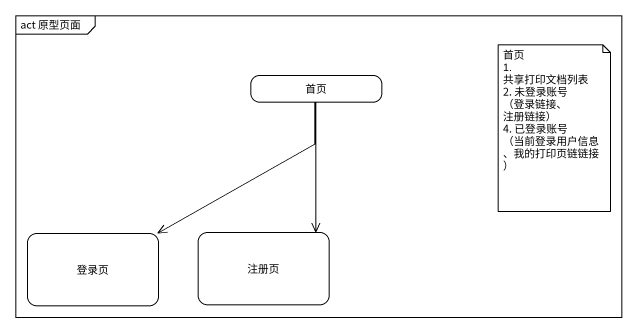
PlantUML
@startuml
mainframe act 原型页面
hide empty description
state 首页
state 登录页
state 注册页
首页 --> 登录页
首页 --> 注册页
note as N1
  首页
  1. 共享打印文档列表
  2. 未登录账号 （登录链接、 注册链接）
  4. 已登录账号 （当前登录用户信息、我的打印页链链接）
end note
@enduml
